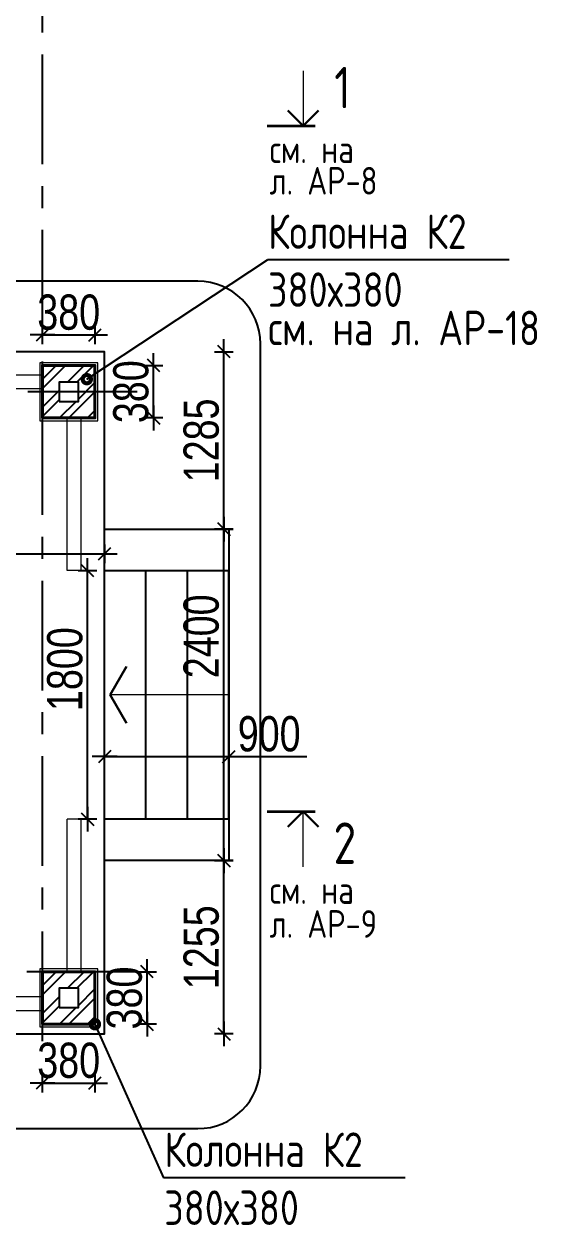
# Model space of a CAD drawing. Extents: x -12289450 to -10763036, y -7834513 to -6150123.
# Drawn here: x -11216186 to -11212469, y -7689451 to -7680755 of the extents above; entities that cross this region are included whole.
import ezdxf

# ---------------------------------------------------------------- set-up
doc = ezdxf.new("R2010")
doc.units = 0
doc.header["$LTSCALE"] = 25
doc.header["$PDMODE"] = 35
doc.linetypes.add('CENTER', pattern=[50.8, 31.75, -6.35, 6.35, -6.35])
doc.layers.get('DefPoints').update_dxf_attribs({"color": 10, "lineweight": 30})
for name, color, linetype in [('001-ПЕРЕГОРОДКИ', 5, 'Continuous'), ('004-ВСПЛИНИИ', 15, 'Continuous'), ('005-РАЗМЕРЫ', 252, 'Continuous'), ('008-ШТРИХОВКА', 252, 'Continuous'), ('014-ОСИ', 251, 'CENTER'), ('Annotation - Text', 7, 'Continuous'), ('Примечания', 7, 'Continuous')]:
    doc.layers.add(name, color=color, linetype=linetype)
doc.layers.add('Перегор', color=4, linetype='Continuous', lineweight=20)
doc.layers.add('СТЕНЫ', color=5, linetype='Continuous', lineweight=40)
doc.styles.add('GOST 2.304', font='cs_gost2304.shx')
doc.styles.get("Standard").update_dxf_attribs({"font": 'arial.ttf'})
doc.styles.add('TXT0', font='txt', dxfattribs={"width": 0.8})
doc.dimstyles.new('РАЗМЕРЫ', dxfattribs={"dimscale": 30, "dimtxt": 8.5, "dimasz": 0.15, "dimexe": 0, "dimexo": 0, "dimgap": 1.2, "dimtad": 1, "dimdec": 0, "dimzin": 0, "dimdsep": 46, "dimtxsty": 'TXT0', "dimblk1": 'A8MITTA', "dimblk2": 'A8MITTA', "dimsah": 1, "dimcen": 2, "dimse1": 1, "dimse2": 1, "dimadec": 0, "dimazin": 0, "dimtp": 6, "dimtm": 6, "dimtfac": 1, "dimtdec": 0, "dimtofl": 0, "dimtmove": 0, "dimatfit": 3, "dimldrblk": 'A8MITTA', "dimfxl": 0, "dimtolj": 1, "dimtzin": 0, "dimarcsym": 0})

# ---------------------------------------------------------------- blocks, each defined once
blk = doc.blocks.new('A8MITTA', base_point=(3180, 3140))
for p, q in [((3170, 3130), (3190, 3150)), ((3180, 3155), (3180, 3125)), ((3160, 3140), (3200, 3140))]:
    blk.add_line(p, q)
blk = doc.blocks.new('*D204')
at = {"layer": '005-РАЗМЕРЫ', "color": 0, "lineweight": -2, "ltscale": 1.2, "transparency": 16777216}
blk.add_line((-11218697.3, -7684590.5), (-11215606.3, -7684590.5), dxfattribs=at)
at = {"layer": 'DefPoints', "color": 0, "ltscale": 1.2, "transparency": 16777216}
for p in [(-11215601.8, -7684590.5), (-11218701.8, -7684917.7), (-11215601.8, -7684979.5)]:
    blk.add_point(p, dxfattribs=at)
at = {"layer": '005-РАЗМЕРЫ', "color": 0, "lineweight": -2, "ltscale": 1.2, "transparency": 16777216, "xscale": 4.5, "yscale": 4.5, "zscale": 4.5, "rotation": 180}
blk.add_blockref('A8MITTA', (-11218701.8, -7684590.5), dxfattribs=at)
at = {"layer": '005-РАЗМЕРЫ', "color": 0, "lineweight": -2, "ltscale": 1.2, "transparency": 16777216, "xscale": 4.5, "yscale": 4.5, "zscale": 4.5}
blk.add_blockref('A8MITTA', (-11215601.8, -7684590.5), dxfattribs=at)
at = {"layer": '005-РАЗМЕРЫ', "color": 0, "ltscale": 1.2, "transparency": 16777216, "insert": (-11217038.5, -7684427), "char_height": 255, "attachment_point": 5, "style": 'TXT0'}
blk.add_mtext('\\A1;3100', dxfattribs=at)
blk = doc.blocks.new('*D179')
at = {"layer": '005-РАЗМЕРЫ', "color": 0, "lineweight": -2, "ltscale": 1.2, "transparency": 16777216}
for p, q in [((-11215597.3, -7686059.1), (-11214706.3, -7686059.1)), ((-11214701.8, -7686059.1), (-11214135.3, -7686059.1))]:
    blk.add_line(p, q, dxfattribs=at)
at = {"layer": 'DefPoints', "color": 0, "ltscale": 1.2, "transparency": 16777216}
for p in [(-11215601.8, -7686059.1), (-11215601.8, -7686126.7), (-11214701.8, -7686126.7)]:
    blk.add_point(p, dxfattribs=at)
at = {"layer": '005-РАЗМЕРЫ', "color": 0, "lineweight": -2, "ltscale": 1.2, "transparency": 16777216, "xscale": 4.5, "yscale": 4.5, "zscale": 4.5, "rotation": 180}
blk.add_blockref('A8MITTA', (-11215601.8, -7686059.1), dxfattribs=at)
at = {"layer": '005-РАЗМЕРЫ', "color": 0, "lineweight": -2, "ltscale": 1.2, "transparency": 16777216, "xscale": 4.5, "yscale": 4.5, "zscale": 4.5}
blk.add_blockref('A8MITTA', (-11214701.8, -7686059.1), dxfattribs=at)
at = {"layer": '005-РАЗМЕРЫ', "color": 0, "ltscale": 1.2, "transparency": 16777216, "insert": (-11214409.3, -7685895.6), "char_height": 255, "attachment_point": 5, "style": 'TXT0'}
blk.add_mtext('\\A1;900', dxfattribs=at)
blk = doc.blocks.new('*D180')
at = {"layer": '005-РАЗМЕРЫ', "color": 0, "lineweight": -2, "ltscale": 1.2, "transparency": 16777216}
blk.add_line((-11214737.2, -7686807.7), (-11214737.2, -7684416.7), dxfattribs=at)
at = {"layer": 'DefPoints', "color": 0, "ltscale": 1.2, "transparency": 16777216}
for p in [(-11215182, -7684412.2), (-11214737.2, -7684412.2), (-11215182, -7686812.2)]:
    blk.add_point(p, dxfattribs=at)
at = {"layer": '005-РАЗМЕРЫ', "color": 0, "lineweight": -2, "ltscale": 1.2, "transparency": 16777216, "xscale": 4.5, "yscale": 4.5, "zscale": 4.5}
for p, rotation in [((-11214737.2, -7684412.2), 90), ((-11214737.2, -7686812.2), 270)]:
    blk.add_blockref('A8MITTA', p, dxfattribs=dict(at, rotation=rotation))
at = {"layer": '005-РАЗМЕРЫ', "color": 0, "ltscale": 1.2, "transparency": 16777216, "insert": (-11214900.7, -7685188.4), "char_height": 255, "attachment_point": 5, "rotation": 90, "style": 'TXT0'}
blk.add_mtext('\\A1;2400', dxfattribs=at)
blk = doc.blocks.new('*D181')
at = {"layer": '005-РАЗМЕРЫ', "color": 0, "lineweight": -2, "ltscale": 1.2, "transparency": 16777216}
blk.add_line((-11215725.4, -7686507.7), (-11215725.4, -7684716.7), dxfattribs=at)
at = {"layer": 'DefPoints', "color": 0, "ltscale": 1.2, "transparency": 16777216}
for p in [(-11215725.4, -7684712.2), (-11215512.5, -7684712.2), (-11215512.5, -7686512.2)]:
    blk.add_point(p, dxfattribs=at)
at = {"layer": '005-РАЗМЕРЫ', "color": 0, "lineweight": -2, "ltscale": 1.2, "transparency": 16777216, "xscale": 4.5, "yscale": 4.5, "zscale": 4.5}
for p, rotation in [((-11215725.4, -7684712.2), 90), ((-11215725.4, -7686512.2), 270)]:
    blk.add_blockref('A8MITTA', p, dxfattribs=dict(at, rotation=rotation))
at = {"layer": '005-РАЗМЕРЫ', "color": 0, "ltscale": 1.2, "transparency": 16777216, "insert": (-11215888.9, -7685426), "char_height": 255, "attachment_point": 5, "rotation": 90, "style": 'TXT0'}
blk.add_mtext('\\A1;1800', dxfattribs=at)
blk = doc.blocks.new('*D182')
at = {"layer": '005-РАЗМЕРЫ', "color": 0, "lineweight": -2, "ltscale": 1.2, "transparency": 16777216}
blk.add_line((-11216047.3, -7688423.5), (-11215676.3, -7688423.5), dxfattribs=at)
at = {"layer": 'DefPoints', "color": 0, "ltscale": 1.2, "transparency": 16777216}
for p in [(-11216051.8, -7687915.5), (-11215671.8, -7687915.5), (-11215671.8, -7688423.5)]:
    blk.add_point(p, dxfattribs=at)
at = {"layer": '005-РАЗМЕРЫ', "color": 0, "lineweight": -2, "ltscale": 1.2, "transparency": 16777216, "xscale": 4.5, "yscale": 4.5, "zscale": 4.5, "rotation": 180}
blk.add_blockref('A8MITTA', (-11216051.8, -7688423.5), dxfattribs=at)
at = {"layer": '005-РАЗМЕРЫ', "color": 0, "lineweight": -2, "ltscale": 1.2, "transparency": 16777216, "xscale": 4.5, "yscale": 4.5, "zscale": 4.5}
blk.add_blockref('A8MITTA', (-11215671.8, -7688423.5), dxfattribs=at)
at = {"layer": '005-РАЗМЕРЫ', "color": 0, "ltscale": 1.2, "transparency": 16777216, "insert": (-11215861.8, -7688260), "char_height": 255, "attachment_point": 5, "style": 'TXT0'}
blk.add_mtext('\\A1;380', dxfattribs=at)
blk = doc.blocks.new('*D183')
at = {"layer": '005-РАЗМЕРЫ', "color": 0, "lineweight": -2, "ltscale": 1.2, "transparency": 16777216}
blk.add_line((-11215294, -7687992.7), (-11215294, -7687621.7), dxfattribs=at)
at = {"layer": 'DefPoints', "color": 0, "ltscale": 1.2, "transparency": 16777216}
for p in [(-11215671.8, -7687617.2), (-11215294, -7687617.2), (-11215671.8, -7687997.2)]:
    blk.add_point(p, dxfattribs=at)
at = {"layer": '005-РАЗМЕРЫ', "color": 0, "lineweight": -2, "ltscale": 1.2, "transparency": 16777216, "xscale": 4.5, "yscale": 4.5, "zscale": 4.5}
for p, rotation in [((-11215294, -7687617.2), 90), ((-11215294, -7687997.2), 270)]:
    blk.add_blockref('A8MITTA', p, dxfattribs=dict(at, rotation=rotation))
at = {"layer": '005-РАЗМЕРЫ', "color": 0, "ltscale": 1.2, "transparency": 16777216, "insert": (-11215457.5, -7687807.2), "char_height": 255, "attachment_point": 5, "rotation": 90, "style": 'TXT0'}
blk.add_mtext('\\A1;380', dxfattribs=at)
blk = doc.blocks.new('*D184')
at = {"layer": '005-РАЗМЕРЫ', "color": 0, "lineweight": -2, "ltscale": 1.2, "transparency": 16777216}
blk.add_line((-11216047.3, -7683006.1), (-11215676.3, -7683006.1), dxfattribs=at)
at = {"layer": 'DefPoints', "color": 0, "ltscale": 1.2, "transparency": 16777216}
for p in [(-11216051.8, -7682498.2), (-11215671.8, -7682498.2), (-11215671.8, -7683006.1)]:
    blk.add_point(p, dxfattribs=at)
at = {"layer": '005-РАЗМЕРЫ', "color": 0, "lineweight": -2, "ltscale": 1.2, "transparency": 16777216, "xscale": 4.5, "yscale": 4.5, "zscale": 4.5, "rotation": 180}
blk.add_blockref('A8MITTA', (-11216051.8, -7683006.1), dxfattribs=at)
at = {"layer": '005-РАЗМЕРЫ', "color": 0, "lineweight": -2, "ltscale": 1.2, "transparency": 16777216, "xscale": 4.5, "yscale": 4.5, "zscale": 4.5}
blk.add_blockref('A8MITTA', (-11215671.8, -7683006.1), dxfattribs=at)
at = {"layer": '005-РАЗМЕРЫ', "color": 0, "ltscale": 1.2, "transparency": 16777216, "insert": (-11215861.8, -7682842.6), "char_height": 255, "attachment_point": 5, "style": 'TXT0'}
blk.add_mtext('\\A1;380', dxfattribs=at)
blk = doc.blocks.new('*D185')
at = {"layer": '005-РАЗМЕРЫ', "color": 0, "lineweight": -2, "ltscale": 1.2, "transparency": 16777216}
blk.add_line((-11215246.7, -7683602.7), (-11215246.7, -7683231.7), dxfattribs=at)
at = {"layer": 'DefPoints', "color": 0, "ltscale": 1.2, "transparency": 16777216}
for p in [(-11215671.8, -7683227.2), (-11215246.7, -7683227.2), (-11215671.8, -7683607.2)]:
    blk.add_point(p, dxfattribs=at)
at = {"layer": '005-РАЗМЕРЫ', "color": 0, "lineweight": -2, "ltscale": 1.2, "transparency": 16777216, "xscale": 4.5, "yscale": 4.5, "zscale": 4.5}
for p, rotation in [((-11215246.7, -7683227.2), 90), ((-11215246.7, -7683607.2), 270)]:
    blk.add_blockref('A8MITTA', p, dxfattribs=dict(at, rotation=rotation))
at = {"layer": '005-РАЗМЕРЫ', "color": 0, "ltscale": 1.2, "transparency": 16777216, "insert": (-11215410.2, -7683417.2), "char_height": 255, "attachment_point": 5, "rotation": 90, "style": 'TXT0'}
blk.add_mtext('\\A1;380', dxfattribs=at)
blk = doc.blocks.new('*D274')
at = {"layer": '005-РАЗМЕРЫ', "color": 0, "lineweight": -2, "ltscale": 1.2, "transparency": 16777216}
blk.add_line((-11214737.2, -7684407.7), (-11214737.2, -7683131.7), dxfattribs=at)
at = {"layer": 'DefPoints', "color": 0, "ltscale": 1.2, "transparency": 16777216}
for p in [(-11215601.8, -7683127.2), (-11214737.2, -7683127.2), (-11215082, -7684412.2)]:
    blk.add_point(p, dxfattribs=at)
at = {"layer": '005-РАЗМЕРЫ', "color": 0, "lineweight": -2, "ltscale": 1.2, "transparency": 16777216, "xscale": 4.5, "yscale": 4.5, "zscale": 4.5}
for p, rotation in [((-11214737.2, -7683127.2), 90), ((-11214737.2, -7684412.2), 270)]:
    blk.add_blockref('A8MITTA', p, dxfattribs=dict(at, rotation=rotation))
at = {"layer": '005-РАЗМЕРЫ', "color": 0, "ltscale": 1.2, "transparency": 16777216, "insert": (-11214900.7, -7683769.7), "char_height": 255, "attachment_point": 5, "rotation": 90, "style": 'TXT0'}
blk.add_mtext('\\A1;1285', dxfattribs=at)
blk = doc.blocks.new('*D275')
at = {"layer": '005-РАЗМЕРЫ', "color": 0, "lineweight": -2, "ltscale": 1.2, "transparency": 16777216}
blk.add_line((-11214737.2, -7688062.7), (-11214737.2, -7686816.7), dxfattribs=at)
at = {"layer": 'DefPoints', "color": 0, "ltscale": 1.2, "transparency": 16777216}
for p in [(-11215601.8, -7686812.2), (-11214737.2, -7686812.2), (-11215601.8, -7688067.2)]:
    blk.add_point(p, dxfattribs=at)
at = {"layer": '005-РАЗМЕРЫ', "color": 0, "lineweight": -2, "ltscale": 1.2, "transparency": 16777216, "xscale": 4.5, "yscale": 4.5, "zscale": 4.5}
for p, rotation in [((-11214737.2, -7686812.2), 90), ((-11214737.2, -7688067.2), 270)]:
    blk.add_blockref('A8MITTA', p, dxfattribs=dict(at, rotation=rotation))
at = {"layer": '005-РАЗМЕРЫ', "color": 0, "ltscale": 1.2, "transparency": 16777216, "insert": (-11214900.7, -7687439.7), "char_height": 255, "attachment_point": 5, "rotation": 90, "style": 'TXT0'}
blk.add_mtext('\\A1;1255', dxfattribs=at)

msp = doc.modelspace()

# ---------------------------------------------------------------- hatches: boundary and pattern name
at = {"layer": '008-ШТРИХОВКА', "ltscale": 3}
h = msp.add_hatch(dxfattribs=at)
h.set_pattern_fill('ANSI32', color=256, scale=15)
h.set_pattern_definition([(45, (-11219826.63, -7440391.63), (-101.02788, 101.02788), []), (45, (-11219759.28, -7440391.63), (-101.02788, 101.02788), [])])
h.paths.add_polyline_path([(-11215671.8, -7683227.2), (-11216051.8, -7683227.2), (-11216051.8, -7683607.2), (-11215671.8, -7683607.2)])
h.paths.add_polyline_path([(-11215791.8, -7683487.2), (-11215931.8, -7683487.2), (-11215931.8, -7683347.2), (-11215791.8, -7683347.2)], flags=16)
h.paths.add_polyline_path([(-11215831.8, -7683447.2), (-11215891.8, -7683447.2), (-11215891.8, -7683387.2), (-11215831.8, -7683387.2)], flags=0)
h = msp.add_hatch(dxfattribs=at)
h.set_pattern_fill('ANSI32', color=256, scale=15)
h.set_pattern_definition([(45, (-11219826.63, -7444781.63), (-101.02788, 101.02788), []), (45, (-11219759.28, -7444781.63), (-101.02788, 101.02788), [])])
h.paths.add_polyline_path([(-11215671.8, -7687617.2), (-11216051.8, -7687617.2), (-11216051.8, -7687997.2), (-11215671.8, -7687997.2)])
h.paths.add_polyline_path([(-11215791.8, -7687877.2), (-11215931.8, -7687877.2), (-11215931.8, -7687737.2), (-11215791.8, -7687737.2)], flags=16)
h.paths.add_polyline_path([(-11215831.8, -7687837.2), (-11215891.8, -7687837.2), (-11215891.8, -7687777.2), (-11215831.8, -7687777.2)], flags=0)

# ---------------------------------------------------------------- linework, layer by layer
at = {"lineweight": 25, "ltscale": 20}
for p, q in [((-11212671.4, -7682462.9), (-11214422.5, -7682462.9)), ((-11213422.9, -7689110.6), (-11215174, -7689110.6))]:
    msp.add_line(p, q, dxfattribs=at)
for points in [[(-11215730.5, -7683326.2), (-11214422.5, -7682462.9)], [(-11215671.8, -7687997.2), (-11215174, -7689110.6)]]:
    msp.add_lwpolyline(points, dxfattribs=at)
at = {"lineweight": 25, "ltscale": 20, "const_width": 60}
for points in [[(-11215745.5, -7683326.2, -1), (-11215715.5, -7683326.2, -1)], [(-11215686.8, -7687997.2, -1), (-11215656.8, -7687997.2, -1)]]:
    msp.add_lwpolyline(points, format="xyb", close=True, dxfattribs=at)
at = {"layer": '001-ПЕРЕГОРОДКИ', "lineweight": 18, "ltscale": 100}
for points in [[(-11214164.1, -7681092.8), (-11214164.1, -7681492.2)], [(-11214164.1, -7686856.6), (-11214164.1, -7686457.2)]]:
    msp.add_lwpolyline(points, dxfattribs=at)
at = {"layer": '001-ПЕРЕГОРОДКИ', "lineweight": 35, "ltscale": 100}
for points in [[(-11214424.6, -7681492.2), (-11214076.7, -7681492.2)], [(-11214424.6, -7686457.2), (-11214076.7, -7686457.2)], [(-11214424.6, -7686457.2), (-11214076.7, -7686457.2)]]:
    msp.add_lwpolyline(points, dxfattribs=at)
at = {"layer": '004-ВСПЛИНИИ', "lineweight": 18}
for points in [[(-11216051.8, -7683297.2), (-11217201.8, -7683297.2)], [(-11216051.8, -7683397.2), (-11217201.8, -7683397.2)], [(-11215871.8, -7684712.2), (-11215871.8, -7683607.2)], [(-11215771.8, -7684712.2), (-11215771.8, -7683607.2)], [(-11215771.8, -7684712.2), (-11215871.8, -7684712.2)], [(-11215871.8, -7687617.2), (-11215871.8, -7686512.2)], [(-11215771.8, -7686512.2), (-11215871.8, -7686512.2)], [(-11215771.8, -7687617.2), (-11215771.8, -7686512.2)], [(-11218701.8, -7687797.2), (-11216051.8, -7687797.2)], [(-11218701.8, -7687897.2), (-11216051.8, -7687897.2)]]:
    msp.add_lwpolyline(points, dxfattribs=at)
at = {"layer": '004-ВСПЛИНИИ', "color": 5, "lineweight": 30}
for points in [[(-11215562.2, -7685612.2), (-11215443.2, -7685406.3)], [(-11215562.2, -7685612.2), (-11215443.2, -7685818.2)]]:
    msp.add_lwpolyline(points, dxfattribs=at)
at = {"layer": '004-ВСПЛИНИИ', "color": 0, "lineweight": 18}
msp.add_lwpolyline([(-11214701.8, -7685612.2), (-11215562.2, -7685612.2)], dxfattribs=at)
at = {"layer": '014-ОСИ'}
for points in [[(-11216051.8, -7688119.5), (-11216051.8, -7674758.6)], [(-11215365, -7683417.2), (-11232954.6, -7683417.2)], [(-11215371.8, -7687617.2), (-11232954.6, -7687617.2)]]:
    msp.add_lwpolyline(points, dxfattribs=at)
at = {"layer": 'Перегор', "color": 6, "linetype": 'Continuous', "lineweight": 25, "ltscale": 5}
msp.add_lwpolyline([(-11214472.6, -7688299.5), (-11214472.6, -7683070.1, 0.413301), (-11214926.2, -7682617.9), (-11219339, -7682617.9, 0.414214), (-11219792.6, -7683071.5), (-11219792.6, -7688299.5, 0.414214), (-11219339, -7688753.1), (-11214926.2, -7688753.1, 0.414213), (-11214472.6, -7688299.5)], format="xyb", close=True, dxfattribs=at)
at = {"layer": 'СТЕНЫ', "color": 5, "lineweight": 30}
for points in [[(-11214164.1, -7681492.2), (-11214275.1, -7681381.2)], [(-11214164.1, -7681492.2), (-11214053.1, -7681381.2)], [(-11214164.1, -7686457.2), (-11214275.1, -7686568.2)], [(-11214164.1, -7686457.2), (-11214053.1, -7686568.2)]]:
    msp.add_lwpolyline(points, dxfattribs=at)
at = {"layer": 'СТЕНЫ', "lineweight": 25, "ltscale": 3}
for points in [[(-11218701.8, -7688067.2), (-11215601.8, -7688067.2), (-11215601.8, -7683127.2), (-11217201.8, -7683127.2)], [(-11215601.8, -7684412.2), (-11214701.8, -7684412.2), (-11214701.8, -7686812.2), (-11215601.8, -7686812.2)], [(-11215601.8, -7684712.2), (-11214701.8, -7684712.2), (-11214701.8, -7686512.2), (-11215601.8, -7686512.2)], [(-11215301.8, -7686512.2), (-11215301.8, -7684712.2)], [(-11215001.8, -7686512.2), (-11215001.8, -7684712.2)], [(-11214701.8, -7686512.2), (-11214701.8, -7684712.2)], [(-11214701.8, -7686512.2), (-11214701.8, -7684712.2)]]:
    msp.add_lwpolyline(points, dxfattribs=at)
at = {"layer": 'СТЕНЫ', "lineweight": 9, "ltscale": 3}
for points in [[(-11216071.8, -7683627.2), (-11215651.8, -7683627.2), (-11215651.8, -7683207.2), (-11216071.8, -7683207.2)], [(-11216071.8, -7688017.2), (-11215651.8, -7688017.2), (-11215651.8, -7687597.2), (-11216071.8, -7687597.2)]]:
    msp.add_lwpolyline(points, close=True, dxfattribs=at)
at = {"layer": 'СТЕНЫ', "ltscale": 3}
for points in [[(-11216051.8, -7683607.2), (-11215671.8, -7683607.2), (-11215671.8, -7683227.2), (-11216051.8, -7683227.2)], [(-11216051.8, -7687997.2), (-11215671.8, -7687997.2), (-11215671.8, -7687617.2), (-11216051.8, -7687617.2)]]:
    msp.add_lwpolyline(points, close=True, dxfattribs=at)
at = {"layer": 'СТЕНЫ', "lineweight": 25, "ltscale": 3}
for points in [[(-11215931.8, -7683487.2), (-11215791.8, -7683487.2), (-11215791.8, -7683347.2), (-11215931.8, -7683347.2)], [(-11215931.8, -7687877.2), (-11215791.8, -7687877.2), (-11215791.8, -7687737.2), (-11215931.8, -7687737.2)]]:
    msp.add_lwpolyline(points, close=True, dxfattribs=at)

# ---------------------------------------------------------------- texts
at = {"layer": 'Annotation - Text', "color": 0, "lineweight": 25, "style": 'GOST 2.304'}
for s, p in [('Колонна К2', (-11214417.2, -7682383.1)), ('380х380', (-11214418.2, -7682803.2)), ('см. на л. АР-18', (-11214416.7, -7683080.7)), ('Колонна К2', (-11215168.8, -7689030.7)), ('380х380', (-11215169.7, -7689450.8))]:
    msp.add_text(s, height=250, dxfattribs=at).set_placement(p)
at = {"layer": 'Примечания', "color": 7, "lineweight": 25, "attachment_point": 4}
for s, insert, char_height in [('{\\fGOST 2.304 type A|b0|i0|c0|p34;1}', (-11213938.3, -7681214.9), 300), ('{\\fGOST 2.304 type A|b0|i0|c204|p34;см. на}', (-11214406.1, -7681661.4), 200), ('{\\fGOST 2.304 type A|b0|i0|c204|p34;л. АР-\\fGOST 2.304 type A|b0|i0|c0|p34;8}', (-11214406.1, -7681890.1), 200), ('{\\fGOST 2.304 type A|b0|i0|c0|p34;2}', (-11213943.7, -7686686.1), 300), ('{\\fGOST 2.304 type A|b0|i0|c204|p34;см. на}', (-11214406.1, -7687025.8), 200), ('{\\fGOST 2.304 type A|b0|i0|c204|p34;л. АР-\\fGOST 2.304 type A|b0|i0|c0|p34;9}', (-11214406.1, -7687271.4), 200)]:
    msp.add_mtext(s, dxfattribs=dict(at, insert=insert, char_height=char_height))

# ---------------------------------------------------------------- dimensions: what is measured, and where the dimension line sits
at = {"layer": '005-РАЗМЕРЫ', "ltscale": 1.2}
for base, p1, p2, picture, middle in [((-11215671.8, -7683006.1), (-11216051.8, -7682498.2), (-11215671.8, -7682498.2), '*D184', (-11215861.8, -7683006.1)), ((-11215601.8, -7684590.5), (-11218701.8, -7684917.7), (-11215601.8, -7684979.5), '*D204', (-11217038.5, -7684590.5)), ((-11215601.8, -7686059.1), (-11214701.8, -7686126.7), (-11215601.8, -7686126.7), '*D179', (-11214409.3, -7686059.1)), ((-11215671.8, -7688423.5), (-11216051.8, -7687915.5), (-11215671.8, -7687915.5), '*D182', (-11215861.8, -7688423.5))]:
    dim = msp.add_linear_dim(base=base, p1=p1, p2=p2, dimstyle='РАЗМЕРЫ', dxfattribs=at)
    dim.commit()
    dim.dimension.update_dxf_attribs({"geometry": picture, "text_midpoint": middle, "dimtype": 160})
for base, p1, p2, picture, middle in [((-11214737.2, -7683127.2), (-11215082, -7684412.2), (-11215601.8, -7683127.2), '*D274', (-11214737.2, -7683769.7)), ((-11215246.7, -7683227.2), (-11215671.8, -7683607.2), (-11215671.8, -7683227.2), '*D185', (-11215246.7, -7683417.2)), ((-11214737.2, -7684412.2), (-11215182, -7686812.2), (-11215182, -7684412.2), '*D180', (-11214737.2, -7685188.4)), ((-11215725.4, -7684712.2), (-11215512.5, -7686512.2), (-11215512.5, -7684712.2), '*D181', (-11215725.4, -7685426)), ((-11214737.2, -7686812.2), (-11215601.8, -7688067.2), (-11215601.8, -7686812.2), '*D275', (-11214737.2, -7687439.7)), ((-11215294, -7687617.2), (-11215671.8, -7687997.2), (-11215671.8, -7687617.2), '*D183', (-11215294, -7687807.2))]:
    dim = msp.add_linear_dim(base=base, p1=p1, p2=p2, angle=90, dimstyle='РАЗМЕРЫ', dxfattribs=at)
    dim.commit()
    dim.dimension.update_dxf_attribs({"geometry": picture, "text_midpoint": middle, "dimtype": 160})

doc.saveas('drawing.dxf')
